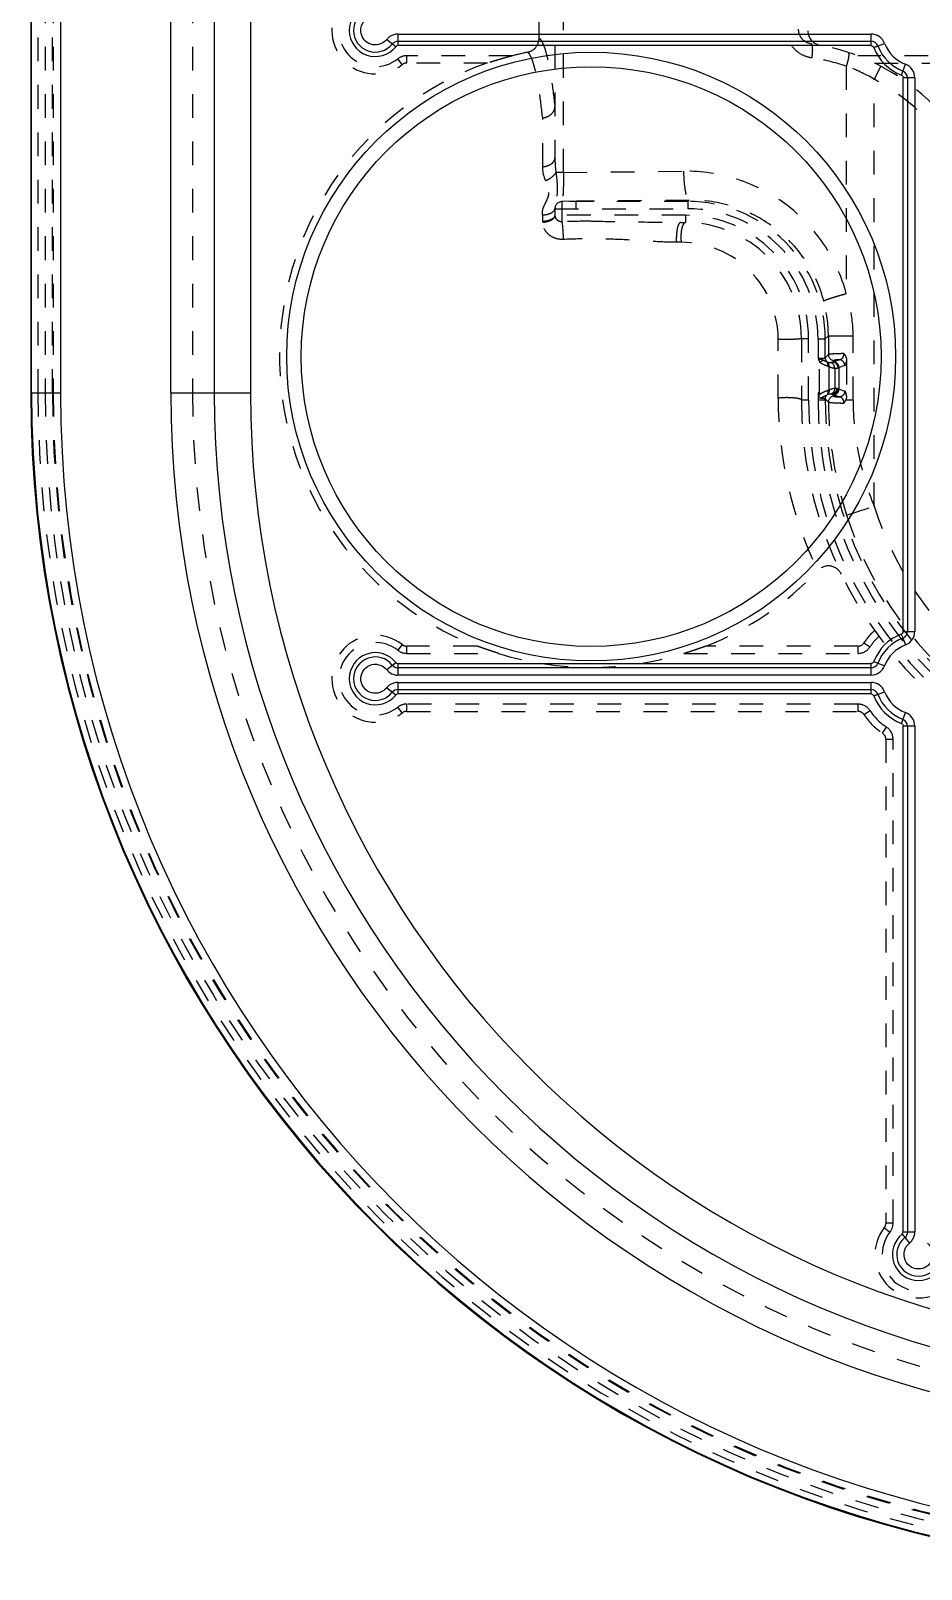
# Model space of a CAD drawing. Header units: millimetres. Extents: x -840 to 1682, y -9216 to -2117.
# Drawn here: x 958.9 to 1020.3, y -2613 to -2506.9 of the extents above; entities that cross this region are included whole.
import ezdxf

# ---------------------------------------------------------------- set-up
doc = ezdxf.new("R2010")
doc.units = ezdxf.units.MM
doc.header["$LTSCALE"] = 16.335
doc.linetypes.add('HIDDEN', pattern=[0.2, 0.1, -0.1])
doc.layers.get('0').update_dxf_attribs({"linetype": 'CONTINUOUS'})
doc.layers.add('DEFAULT_2', color=8, linetype='HIDDEN')

msp = doc.modelspace()

# ---------------------------------------------------------------- linework, layer by layer
at = {"color": 7, "linetype": 'Continuous'}
for p, q in [((958.859, -2481.862), (958.859, -2531.862)), ((958.916, -2531.862), (958.916, -2481.862)), ((960.913, -2481.862), (960.913, -2531.862)), ((968.515, -2531.862), (968.515, -2481.862)), ((971.515, -2481.862), (971.515, -2531.862)), ((974.015, -2481.862), (974.015, -2531.862)), ((984.032, -2507.987), (983.407, -2507.487)), ((984.188, -2507.112), (984.188, -2507.912)), ((984.188, -2507.612), (1016.822, -2507.612)), ((1016.822, -2507.912), (984.188, -2507.912)), ((984.19, -2507.112), (1016.822, -2507.112)), ((1016.822, -2507.912), (1016.822, -2507.112)), ((1017.153, -2507.986), (1017.756, -2507.755)), ((1017.153, -2507.986), (1017.013, -2508.051)), ((1018.913, -2509.945), (1019.199, -2509.198)), ((1019.842, -2510.132), (1019.042, -2510.132)), ((1019.042, -2548.317), (1019.042, -2510.143)), ((1019.342, -2510.132), (1019.342, -2548.317)), ((1019.842, -2510.132), (1019.842, -2548.317)), ((958.859, -2531.862), (960.913, -2531.862)), ((968.515, -2531.862), (974.015, -2531.862)), ((1018.968, -2548.647), (1018.903, -2548.507)), ((1018.968, -2548.647), (1019.199, -2549.251)), ((1019.042, -2548.317), (1019.842, -2548.317)), ((983.407, -2550.961), (984.032, -2550.461)), ((984.188, -2550.536), (984.188, -2551.336)), ((984.188, -2550.536), (1016.811, -2550.536)), ((1016.822, -2550.836), (984.188, -2550.836)), ((1016.822, -2551.336), (984.188, -2551.336)), ((1016.822, -2551.336), (1016.822, -2550.536)), ((1017.009, -2550.407), (1017.756, -2550.693)), ((984.032, -2552.711), (983.407, -2552.211)), ((984.188, -2551.836), (984.188, -2552.636)), ((984.188, -2552.336), (1016.822, -2552.336)), ((984.19, -2551.836), (1016.822, -2551.836)), ((1016.822, -2552.636), (1016.822, -2551.836)), ((1017.153, -2552.709), (1017.756, -2552.479)), ((1016.822, -2552.636), (984.188, -2552.636)), ((1017.153, -2552.709), (1017.013, -2552.774)), ((1018.913, -2554.668), (1019.199, -2553.921)), ((1019.842, -2554.855), (1019.042, -2554.855)), ((1019.042, -2589.745), (1019.042, -2554.867)), ((1019.342, -2554.855), (1019.342, -2589.745)), ((1019.842, -2554.855), (1019.842, -2589.745)), ((1018.967, -2589.901), (1019.467, -2590.526)), ((1019.042, -2589.745), (1019.842, -2589.745))]:
    msp.add_line(p, q, dxfattribs=at)
for radius in [21, 20]:
    msp.add_circle((997.515, -2529.362), radius, dxfattribs=at)
for centre, radius, start, end in [((982.627, -2506.862), 1.8, 38.68219, 321.31781), ((982.627, -2506.862), 1.5, 38.68219, 321.31781), ((984.152, -2508.068), 0.942, 137.56196, 141.3103), ((984.175, -2508.09), 0.974, 124.30241, 137.52052), ((984.188, -2508.112), 0.5, 90, 141.31781), ((984.188, -2508.112), 0.2, 90, 141.31781), ((1016.822, -2508.112), 1, 20.92483, 90), ((1016.822, -2508.112), 0.5, 20.92483, 90), ((1020.092, -2506.862), 2.5, 200.92483, 249.07517), ((1020.092, -2506.862), 3.3, 201.01343, 249.07517), ((1020.092, -2506.862), 3, 200.92483, 249.07517), ((1018.842, -2510.132), 0.5, 360, 69.07517), ((1018.842, -2510.132), 1, 0, 69.07517), ((1040.015, -2531.862), 81.156, 180, 270), ((1040.015, -2531.862), 81.099, 180, 270), ((1040.015, -2531.862), 79.102, 180, 270), ((1040.015, -2531.862), 71.5, 180, 270), ((1040.015, -2531.862), 68.5, 180, 270), ((1040.015, -2531.862), 66, 180, 270), ((1020.092, -2551.586), 3.3, 111.01343, 159.07517), ((1020.092, -2551.586), 3, 110.92483, 159.07517), ((1020.092, -2551.586), 2.5, 110.92483, 159.07517), ((1018.842, -2548.317), 0.5, 290.92483, 0), ((1018.842, -2548.317), 1, 290.92483, 0), ((982.627, -2551.586), 1.8, 38.68219, 321.31781), ((982.627, -2551.586), 1.5, 38.68219, 321.31781), ((984.189, -2550.339), 0.997, 218.72293, 269.9313), ((984.188, -2550.336), 0.5, 218.68219, 270), ((984.188, -2550.336), 0.2, 218.68219, 270), ((1016.822, -2550.336), 0.5, 270, 339.07517), ((1016.822, -2550.336), 1, 270, 339.07517), ((984.156, -2552.797), 0.949, 137.48404, 141.31029), ((984.178, -2552.817), 0.979, 124.29306, 137.4478), ((984.188, -2552.836), 0.5, 90, 141.31781), ((1016.822, -2552.836), 1, 20.92483, 90), ((1016.822, -2552.836), 0.5, 20.92483, 90), ((1020.092, -2551.586), 2.5, 200.92483, 249.07517), ((984.188, -2552.836), 0.2, 90, 141.31781), ((1020.092, -2551.586), 3.3, 201.01343, 249.07517), ((1020.092, -2551.586), 3, 200.92483, 249.07517), ((1018.842, -2554.855), 0.5, 360, 69.07517), ((1018.842, -2554.855), 1, 0, 69.07517), ((1020.092, -2591.306), 1.8, 128.68219, 51.31781), ((1020.092, -2591.306), 1.5, 128.68219, 51.31781), ((1018.842, -2589.745), 0.2, 308.68219, 0), ((1018.842, -2589.745), 0.5, 308.68219, 360), ((1018.851, -2589.751), 0.988, 308.68734, 359.9313)]:
    msp.add_arc(centre, radius, start, end, dxfattribs=at)
for points, knots in [([(981.67, -2507.152), (981.636, -2507.042), (981.609, -2506.809), (981.71, -2506.358), (982.123, -2505.902), (982.734, -2505.822), (983.163, -2505.995), (983.339, -2506.15), (983.41, -2506.24)], [0, 0, 0, 0, 0.1258379, 0.2519297, 0.4999947, 0.7480536, 0.874153, 1, 1, 1, 1]), ([(983.417, -2507.479), (983.304, -2507.619), (982.999, -2507.846), (982.434, -2507.895), (981.926, -2507.646), (981.722, -2507.324), (981.67, -2507.152)], [0, 0, 0, 0, 0.2501466, 0.5000563, 0.7499525, 1, 1, 1, 1]), ([(981.636, -2551.718), (981.607, -2551.507), (981.694, -2551.053), (982.207, -2550.599), (982.89, -2550.544), (983.277, -2550.797), (983.411, -2550.963)], [0, 0, 0, 0, 0.2500471, 0.4999729, 0.7498917, 1, 1, 1, 1]), ([(983.415, -2552.203), (983.295, -2552.354), (982.96, -2552.592), (982.349, -2552.607), (981.83, -2552.285), (981.661, -2551.909), (981.636, -2551.718)], [0, 0, 0, 0, 0.2501434, 0.5000504, 0.7499393, 1, 1, 1, 1]), ([(1020.224, -2592.297), (1020.013, -2592.326), (1019.559, -2592.239), (1019.105, -2591.726), (1019.05, -2591.043), (1019.303, -2590.656), (1019.469, -2590.522)], [0, 0, 0, 0, 0.2500471, 0.4999729, 0.7498917, 1, 1, 1, 1]), ([(1020.709, -2590.518), (1020.86, -2590.638), (1021.098, -2590.973), (1021.112, -2591.584), (1020.791, -2592.103), (1020.415, -2592.272), (1020.224, -2592.297)], [0, 0, 0, 0, 0.2501434, 0.5000504, 0.7499393, 1, 1, 1, 1])]:
    msp.add_open_spline(points, degree=3, knots=knots, dxfattribs=at)
for points in [[(984.19, -2507.112), (983.993, -2507.112), (983.789, -2507.174), (983.626, -2507.285)], [(1016.822, -2507.912), (1016.876, -2507.912), (1016.932, -2507.937), (1016.969, -2507.976)], [(1016.969, -2507.976), (1016.987, -2507.996), (1017.003, -2508.02), (1017.011, -2508.046)], [(1018.913, -2509.945), (1018.938, -2509.955), (1018.962, -2509.97), (1018.982, -2509.989)], [(1018.982, -2509.989), (1019.001, -2510.008), (1019.017, -2510.031), (1019.027, -2510.056)], [(1019.027, -2510.056), (1019.038, -2510.084), (1019.043, -2510.114), (1019.042, -2510.143)], [(1018.978, -2548.463), (1018.958, -2548.481), (1018.934, -2548.497), (1018.908, -2548.505)], [(1019.042, -2548.317), (1019.042, -2548.37), (1019.017, -2548.426), (1018.978, -2548.463)], [(1016.898, -2550.521), (1016.87, -2550.532), (1016.84, -2550.537), (1016.811, -2550.536)], [(1016.965, -2550.476), (1016.946, -2550.495), (1016.923, -2550.511), (1016.898, -2550.521)], [(1017.009, -2550.407), (1016.999, -2550.433), (1016.984, -2550.457), (1016.965, -2550.476)], [(984.19, -2551.836), (983.993, -2551.836), (983.789, -2551.898), (983.626, -2552.008)], [(1016.822, -2552.636), (1016.876, -2552.636), (1016.932, -2552.661), (1016.969, -2552.699)], [(1016.969, -2552.699), (1016.987, -2552.719), (1017.003, -2552.743), (1017.011, -2552.769)], [(1018.913, -2554.668), (1018.938, -2554.678), (1018.962, -2554.693), (1018.982, -2554.712)], [(1018.982, -2554.712), (1019.001, -2554.731), (1019.017, -2554.755), (1019.027, -2554.78)], [(1019.027, -2554.78), (1019.038, -2554.807), (1019.043, -2554.837), (1019.042, -2554.867)]]:
    msp.add_open_spline(points, degree=3, dxfattribs=at)
at = {"layer": 'DEFAULT_2', "color": 8, "linetype": 'HIDDEN'}
for p, q in [((959.359, -2531.862), (959.359, -2481.862)), ((959.857, -2481.862), (959.857, -2531.862)), ((960.357, -2531.862), (960.357, -2481.862)), ((960.412, -2481.862), (960.412, -2531.862)), ((970.015, -2481.862), (970.015, -2531.862)), ((995.611, -2516.656), (995.611, -2497.069)), ((995.015, -2498.065), (995.015, -2515.66)), ((993.922, -2507.393), (993.922, -2505.507)), ((984.483, -2509.22), (984.173, -2508.827)), ((984.792, -2509.112), (984.792, -2508.612)), ((992.09, -2508.612), (984.792, -2508.612)), ((1037.09, -2508.612), (1015.9, -2508.612)), ((990.361, -2509.112), (984.792, -2509.112)), ((1015.115, -2509.325), (1015.115, -2525.034)), ((1017.495, -2509.335), (1017.03, -2510.221)), ((1017.054, -2509.112), (1035.361, -2509.112)), ((1017.03, -2539.68), (1017.03, -2510.221)), ((994.171, -2516.269), (994.171, -2512.901)), ((995.611, -2516.656), (995.087, -2516.656)), ((995.611, -2516.656), (1003.889, -2516.571)), ((995.015, -2519.141), (995.015, -2519.647)), ((995.015, -2519.164), (1004.177, -2519.162)), ((995.515, -2518.661), (995.514, -2518.665)), ((1004.178, -2518.662), (995.514, -2518.665)), ((995.515, -2520.044), (995.514, -2518.665)), ((996.482, -2518.648), (995.515, -2518.661)), ((996.482, -2518.648), (996.468, -2518.662)), ((1004.272, -2518.569), (996.482, -2518.648)), ((1004.178, -2518.662), (1004.272, -2518.569)), ((1004.178, -2518.662), (1004.178, -2519.162)), ((994.171, -2520.046), (994.171, -2519.596)), ((1004.015, -2519.612), (995.015, -2519.612)), ((1003.695, -2520.112), (1004.015, -2520.112)), ((1004.015, -2519.612), (1004.015, -2520.112)), ((1003.726, -2521.479), (1003.42, -2521.479)), ((1013.877, -2527.938), (1013.665, -2528.149)), ((1013.877, -2527.937), (1015.586, -2527.937)), ((1013.877, -2527.938), (1013.877, -2529.226)), ((1015.586, -2532.362), (1015.586, -2527.937)), ((1010.415, -2532.229), (1010.415, -2528.168)), ((1012.015, -2528.112), (1012.015, -2532.362)), ((1012.015, -2528.112), (1012.515, -2528.112)), ((1012.515, -2532.362), (1012.515, -2528.112)), ((1013.166, -2528.149), (1013.665, -2528.149)), ((1013.166, -2528.151), (1013.166, -2529.483)), ((1013.665, -2529.438), (1013.665, -2528.149)), ((1013.274, -2531.863), (1013.274, -2529.74)), ((1013.275, -2529.741), (1013.531, -2529.605)), ((1013.665, -2529.438), (1013.877, -2529.226)), ((1013.926, -2531.681), (1013.926, -2530.043)), ((1014.277, -2529.626), (1014.159, -2529.743)), ((1014.216, -2529.726), (1014.613, -2529.578)), ((1014.314, -2530.16), (1014.314, -2531.565)), ((1015.009, -2529.978), (1014.612, -2530.126)), ((1014.612, -2531.599), (1014.612, -2530.126)), ((1015.134, -2529.657), (1015.134, -2532.068)), ((1013.166, -2531.863), (1013.166, -2532.362)), ((1013.274, -2531.863), (1013.166, -2531.863)), ((1013.665, -2532.362), (1013.665, -2532.287)), ((1013.741, -2532.362), (1013.665, -2532.287)), ((1014.159, -2531.982), (1014.277, -2532.099)), ((1014.612, -2532.146), (1014.216, -2531.999)), ((1014.612, -2531.599), (1015.009, -2531.747)), ((1012.515, -2532.362), (1012.015, -2532.362)), ((1013.741, -2532.362), (1013.166, -2532.362)), ((1013.878, -2532.501), (1013.741, -2532.362)), ((1015.586, -2532.362), (1015.134, -2532.362)), ((1015.129, -2540.294), (1017.03, -2539.68)), ((984.483, -2549.229), (984.173, -2549.621)), ((1016.333, -2549.111), (1016.751, -2549.386)), ((984.792, -2549.836), (984.792, -2549.336)), ((989.621, -2549.336), (984.792, -2549.336)), ((984.792, -2549.836), (991.124, -2549.836)), ((1003.906, -2549.836), (1015.916, -2549.836)), ((1015.916, -2549.336), (1005.409, -2549.336)), ((1015.916, -2549.336), (1015.916, -2549.836)), ((984.483, -2553.943), (984.173, -2553.55)), ((984.792, -2553.836), (984.792, -2553.336)), ((1015.916, -2553.336), (984.792, -2553.336)), ((1015.916, -2553.336), (1015.916, -2553.836)), ((984.792, -2553.836), (1015.916, -2553.836)), ((1016.333, -2554.061), (1016.751, -2553.786)), ((1017.617, -2555.344), (1017.892, -2554.926)), ((1017.842, -2555.762), (1017.842, -2589.141)), ((1017.842, -2555.762), (1018.342, -2555.762)), ((1018.342, -2589.141), (1018.342, -2555.762)), ((1017.734, -2589.45), (1018.127, -2589.76)), ((1018.342, -2589.141), (1017.842, -2589.141))]:
    msp.add_line(p, q, dxfattribs=at)
for centre, radius, start, end in [((982.627, -2506.862), 3, 51.78679, 308.21321), ((982.627, -2506.862), 2.5, 51.78679, 308.21321), ((1013.46, -2506.885), 1.001, 180.02943, 259.44439), ((1010.515, -2522.612), 15, 7.29019, 81.70679), ((984.792, -2509.612), 1, 90, 128.21321), ((997.515, -2529.362), 21.448, 101.80404, 104.65342), ((1010.702, -2522.633), 14.021, 71.65462, 81.69925), ((997.515, -2529.362), 21.494, 109.59012, 248.31685), ((984.792, -2509.612), 0.5, 90, 128.21321), ((1010.921, -2520.783), 12.202, 59.95524, 69.89577), ((1010.515, -2522.612), 14, 7.29002, 62.26808), ((995.515, -2519.165), 0.5, 90.10052, 179.97805), ((1171.893, -2518.672), 175.425, 179.99704, 180.16012), ((1004.183, -2528.145), 8.983, 359.96089, 90.0383), ((1004.181, -2528.147), 9.484, 359.98204, 90.01736), ((995.604, -2520.046), 1.433, 179.99989, 182.07412), ((997.573, -2652.703), 132.674, 90.02487, 90.88884), ((1004.015, -2528.112), 8.5, 0, 90), ((1004.015, -2528.112), 8, 0, 90), ((1003.727, -2528.168), 6.689, 359.99781, 90.00159), ((1004.485, -2527.933), 9.392, 359.97155, 14.77243), ((1014.278, -2529.225), 0.401, 180.16787, 269.83213), ((1040.015, -2531.862), 80.657, 180, 270), ((1040.015, -2531.862), 80.158, 180, 270), ((1040.015, -2531.862), 79.659, 180, 270), ((1040.015, -2531.862), 79.603, 180, 270), ((1040.015, -2531.862), 70, 180, 270), ((1037.648, -2532.229), 27.233, 179.99954, 205.87967), ((1014.278, -2532.5), 0.401, 90.17182, 180.13746), ((1014.005, -2532.384), 0.43, 76.71238, 86.51071), ((1014.37, -2532.459), 0.896, 84.7483, 93.52602), ((1039.515, -2532.362), 27.5, 180, 269.99991), ((1039.515, -2532.362), 27, 180, 270), ((1039.716, -2532.362), 26.55, 180, 269.53745), ((1039.716, -2532.362), 26.051, 180, 269.5359), ((1039.697, -2532.351), 25.82, 180.3329, 197.9156), ((1014.31, -2532.05), 0.826, 321.02229, 337.79941), ((1039.716, -2532.362), 23.837, 197.87692, 269.53226), ((1039.716, -2532.362), 25.834, 197.87834, 269.5359), ((1013.874, -2544.803), 1, 25.86662, 136.62653), ((997.515, -2529.362), 21.494, 291.68315, 316.65497), ((982.627, -2551.586), 3, 51.78679, 308.21321), ((982.627, -2551.586), 2.5, 51.78679, 308.21321), ((984.792, -2548.836), 0.5, 231.78679, 270), ((1015.916, -2548.836), 0.5, 270, 326.63299), ((1020.092, -2551.586), 4.5, 132.18176, 146.63299), ((1020.092, -2551.586), 4, 132.98111, 146.63299), ((984.792, -2548.836), 1, 231.78679, 270), ((997.515, -2529.362), 21.448, 252.66362, 287.33638), ((1015.916, -2548.836), 1, 270, 326.63299), ((984.792, -2554.336), 1, 90, 128.21321), ((1015.916, -2554.336), 1, 33.36701, 90), ((984.792, -2554.336), 0.5, 90, 128.21321), ((1015.916, -2554.336), 0.5, 33.36701, 90), ((1020.092, -2551.586), 4.5, 213.36701, 236.63299), ((1020.092, -2551.586), 4, 213.36701, 236.63299), ((1017.342, -2555.762), 0.5, 0, 56.63299), ((1017.342, -2555.762), 1, 0, 56.63299), ((1020.092, -2591.306), 3, 141.78679, 38.21321), ((1017.342, -2589.141), 0.5, 321.78679, 0), ((1017.342, -2589.141), 1, 321.78679, 0), ((1020.092, -2591.306), 2.5, 141.78679, 38.21321)]:
    msp.add_arc(centre, radius, start, end, dxfattribs=at)
for points, knots in [([(1012.726, -2508.759), (1012.493, -2508.725), (1012.033, -2508.573), (1011.462, -2508.124), (1011.084, -2507.499), (1010.994, -2507.016), (1010.994, -2506.776)], [0, 0, 0, 0, 0.2479816, 0.4972819, 0.7480882, 1, 1, 1, 1]), ([(1011.801, -2506.776), (1011.801, -2506.943), (1011.892, -2507.281), (1012.133, -2507.532), (1012.274, -2507.62)], [0, 0, 0, 0, 0.5016272, 1, 1, 1, 1]), ([(993.128, -2508.368), (993.346, -2508.323), (993.763, -2508.074), (993.922, -2507.615), (993.922, -2507.393)], [0, 0, 0, 0, 0.4999942, 1, 1, 1, 1]), ([(993.922, -2507.393), (993.983, -2507.431), (994.099, -2507.576), (994.237, -2507.871), (994.377, -2508.291), (994.514, -2508.834), (994.648, -2509.5), (994.833, -2510.619), (994.944, -2511.519), (995.014, -2512.156)], [0, 0, 0, 0, 0.0436457, 0.1089857, 0.1981848, 0.3117032, 0.4493331, 0.6106128, 1, 1, 1, 1]), ([(1012.679, -2507.769), (1012.711, -2507.774), (1012.742, -2507.851), (1012.76, -2507.949), (1012.776, -2508.138), (1012.767, -2508.409), (1012.743, -2508.64), (1012.726, -2508.759)], [0, 0, 0, 0, 0.0953565, 0.1900487, 0.3170981, 0.644133, 1, 1, 1, 1]), ([(992.09, -2508.612), (991.933, -2508.654), (991.698, -2508.717), (991.387, -2508.806), (991.156, -2508.874), (990.929, -2508.942), (990.743, -2508.999), (990.6, -2509.044), (990.503, -2509.073), (990.429, -2509.096), (990.384, -2509.108), (990.367, -2509.112), (990.361, -2509.112)], [0, 0, 0, 0, 0.2705827, 0.4053854, 0.5393696, 0.6717583, 0.8007878, 0.8627, 0.9209607, 0.9712316, 0.9898371, 1, 1, 1, 1]), ([(994.171, -2512.901), (994.104, -2512.294), (993.97, -2511.223), (993.755, -2509.983), (993.563, -2509.221), (993.429, -2508.822), (993.297, -2508.542), (993.186, -2508.404), (993.128, -2508.368)], [0, 0, 0, 0, 0.3896673, 0.6885993, 0.8020814, 0.8912049, 0.9564429, 1, 1, 1, 1]), ([(1015.238, -2508.375), (1015.25, -2508.379), (1015.272, -2508.407), (1015.282, -2508.47), (1015.284, -2508.563), (1015.265, -2508.741), (1015.211, -2509), (1015.15, -2509.214), (1015.115, -2509.325)], [0, 0, 0, 0, 0.0368578, 0.0983585, 0.1930966, 0.3198405, 0.645059, 1, 1, 1, 1]), ([(994.171, -2512.901), (994.281, -2512.885), (994.492, -2512.826), (994.762, -2512.66), (994.951, -2512.43), (995.008, -2512.246), (995.014, -2512.156)], [0, 0, 0, 0, 0.2757579, 0.536835, 0.7771331, 1, 1, 1, 1]), ([(995.014, -2512.156), (995.014, -2512.152), (995.015, -2512.133), (995.015, -2512.114), (995.015, -2512.1)], [0, 0, 0, 0, 0.2245515, 1, 1, 1, 1]), ([(994.171, -2516.269), (994.281, -2516.259), (994.492, -2516.213), (994.771, -2516.086), (994.962, -2515.892), (995.015, -2515.732), (995.015, -2515.66)], [0, 0, 0, 0, 0.2942628, 0.5733042, 0.8074182, 1, 1, 1, 1]), ([(994.378, -2517.221), (994.342, -2517.146), (994.222, -2516.842), (994.171, -2516.512), (994.171, -2516.269)], [0, 0, 0, 0, 0.2546513, 1, 1, 1, 1]), ([(995.015, -2515.66), (995.015, -2515.744), (995.021, -2516.077), (995.049, -2516.41), (995.087, -2516.656)], [0, 0, 0, 0, 0.2528816, 1, 1, 1, 1]), ([(994.171, -2519.596), (994.15, -2519.493), (994.152, -2519.273), (994.261, -2518.966), (994.412, -2518.678), (994.529, -2518.434), (994.587, -2518.229), (994.61, -2518.025), (994.588, -2517.774), (994.513, -2517.485), (994.427, -2517.306), (994.378, -2517.221)], [0, 0, 0, 0, 0.12653, 0.2564033, 0.3880017, 0.5177853, 0.5808985, 0.6426545, 0.7632193, 0.8819319, 1, 1, 1, 1]), ([(994.378, -2517.221), (994.529, -2517.16), (994.799, -2517.008), (995.017, -2516.78), (995.087, -2516.655)], [0, 0, 0, 0, 0.5319819, 1, 1, 1, 1]), ([(995.087, -2516.656), (995.121, -2516.932), (995.181, -2517.47), (995.176, -2518.191), (995.076, -2518.736), (995.015, -2519.025), (995.015, -2519.141)], [0, 0, 0, 0, 0.3339552, 0.6495354, 0.8600071, 1, 1, 1, 1]), ([(995.611, -2516.656), (995.609, -2516.907), (995.607, -2517.27), (995.594, -2517.734), (995.582, -2518.028), (995.568, -2518.273), (995.555, -2518.441), (995.544, -2518.545), (995.536, -2518.598), (995.527, -2518.634), (995.52, -2518.653), (995.514, -2518.658)], [0, 0, 0, 0, 0.3742982, 0.5433704, 0.6919157, 0.8150196, 0.9089593, 0.9439827, 0.9707796, 0.989331, 1, 1, 1, 1]), ([(1015.115, -2525.034), (1014.791, -2523.81), (1013.722, -2521.46), (1011.059, -2518.687), (1007.659, -2516.937), (1005.137, -2516.559), (1003.889, -2516.571)], [0, 0, 0, 0, 0.2519757, 0.5025005, 0.751633, 1, 1, 1, 1]), ([(1003.889, -2516.571), (1003.892, -2516.81), (1003.912, -2517.271), (1003.976, -2517.818), (1004.059, -2518.188), (1004.123, -2518.382), (1004.187, -2518.507), (1004.245, -2518.561), (1004.272, -2518.569)], [0, 0, 0, 0, 0.3449791, 0.6668841, 0.7949896, 0.893088, 0.9594002, 1, 1, 1, 1]), ([(994.171, -2519.596), (994.28, -2519.588), (994.44, -2519.563), (994.642, -2519.502), (994.846, -2519.416), (995.015, -2519.269), (995.015, -2519.142)], [0, 0, 0, 0, 0.32397, 0.4793867, 0.6209416, 1, 1, 1, 1]), ([(1013.567, -2525.538), (1013.299, -2524.526), (1012.413, -2522.584), (1010.205, -2520.297), (1007.389, -2518.861), (1005.304, -2518.555), (1004.272, -2518.569)], [0, 0, 0, 0, 0.2520452, 0.5025484, 0.7516219, 1, 1, 1, 1]), ([(995.015, -2519.612), (995.015, -2519.667), (994.972, -2519.755), (994.875, -2519.84), (994.728, -2519.929), (994.49, -2520.008), (994.283, -2520.038), (994.171, -2520.046)], [0, 0, 0, 0, 0.1619542, 0.2636815, 0.3823901, 0.6678926, 1, 1, 1, 1]), ([(994.172, -2520.098), (994.285, -2520.087), (994.495, -2520.049), (994.734, -2519.962), (994.881, -2519.867), (994.977, -2519.777), (995.017, -2519.686), (995.016, -2519.631)], [0, 0, 0, 0, 0.3314887, 0.617165, 0.7361473, 0.8380417, 1, 1, 1, 1]), ([(995.604, -2521.284), (995.424, -2521.292), (995.063, -2521.247), (994.592, -2520.996), (994.263, -2520.594), (994.178, -2520.261), (994.172, -2520.098)], [0, 0, 0, 0, 0.263283, 0.5172007, 0.7610341, 1, 1, 1, 1]), ([(995.019, -2519.673), (995.027, -2519.726), (995.066, -2519.831), (995.219, -2520), (995.401, -2520.051), (995.515, -2520.044)], [0, 0, 0, 0, 0.2397857, 0.486693, 1, 1, 1, 1]), ([(995.604, -2521.284), (995.601, -2521.04), (995.586, -2520.694), (995.549, -2520.281), (995.527, -2520.112), (995.515, -2520.044)], [0, 0, 0, 0, 0.5900492, 0.8341745, 1, 1, 1, 1]), ([(997.516, -2520.029), (998.553, -2520.028), (1000.613, -2520.058), (1002.672, -2520.112), (1003.695, -2520.112)], [0, 0, 0, 0, 0.5036039, 1, 1, 1, 1]), ([(1003.695, -2520.112), (1003.655, -2520.112), (1003.589, -2520.167), (1003.534, -2520.268), (1003.465, -2520.45), (1003.414, -2520.736), (1003.4, -2520.982), (1003.4, -2521.112)], [0, 0, 0, 0, 0.1099693, 0.2016583, 0.3227981, 0.6411297, 1, 1, 1, 1]), ([(1004.015, -2520.113), (1003.972, -2520.113), (1003.9, -2520.171), (1003.841, -2520.279), (1003.77, -2520.465), (1003.719, -2520.747), (1003.705, -2520.988), (1003.705, -2521.112)], [0, 0, 0, 0, 0.1199038, 0.2170585, 0.3422167, 0.6582971, 1, 1, 1, 1]), ([(1003.42, -2521.479), (1002.781, -2521.479), (1001.489, -2521.405), (999.544, -2521.278), (997.576, -2521.22), (996.261, -2521.254), (995.604, -2521.284)], [0, 0, 0, 0, 0.2453473, 0.4956435, 0.7477966, 1, 1, 1, 1]), ([(1003.42, -2521.479), (1003.417, -2521.451), (1003.405, -2521.329), (1003.4, -2521.207), (1003.4, -2521.112)], [0, 0, 0, 0, 0.2285803, 1, 1, 1, 1]), ([(1003.705, -2521.112), (1003.705, -2521.146), (1003.707, -2521.268), (1003.716, -2521.391), (1003.726, -2521.479)], [0, 0, 0, 0, 0.2724835, 1, 1, 1, 1]), ([(1015.115, -2525.034), (1014.921, -2525.087), (1014.637, -2525.167), (1014.275, -2525.276), (1014.043, -2525.349), (1013.853, -2525.413), (1013.71, -2525.464), (1013.622, -2525.504), (1013.576, -2525.526), (1013.567, -2525.538)], [0, 0, 0, 0, 0.3709629, 0.5426083, 0.6941761, 0.8184389, 0.911506, 0.9713318, 1, 1, 1, 1]), ([(1015.586, -2527.937), (1015.586, -2527.691), (1015.546, -2526.709), (1015.346, -2525.733), (1015.115, -2525.034)], [0, 0, 0, 0, 0.2505094, 1, 1, 1, 1]), ([(1011.015, -2528.182), (1010.957, -2528.182), (1010.757, -2528.181), (1010.557, -2528.175), (1010.415, -2528.168)], [0, 0, 0, 0, 0.2913181, 1, 1, 1, 1]), ([(1012.015, -2528.112), (1012.015, -2528.118), (1011.99, -2528.129), (1011.949, -2528.138), (1011.865, -2528.15), (1011.748, -2528.16), (1011.595, -2528.17), (1011.347, -2528.179), (1011.151, -2528.182), (1011.015, -2528.182)], [0, 0, 0, 0, 0.0171276, 0.0621085, 0.1424366, 0.2602236, 0.4145467, 0.5970073, 1, 1, 1, 1]), ([(1013.166, -2529.483), (1013.228, -2529.483), (1013.342, -2529.481), (1013.478, -2529.474), (1013.567, -2529.464), (1013.615, -2529.457), (1013.645, -2529.449), (1013.663, -2529.443), (1013.665, -2529.438)], [0, 0, 0, 0, 0.3673086, 0.68314, 0.8066772, 0.9020879, 0.9668828, 1, 1, 1, 1]), ([(1013.166, -2529.483), (1013.199, -2529.491), (1013.323, -2529.524), (1013.444, -2529.568), (1013.531, -2529.605)], [0, 0, 0, 0, 0.2651989, 1, 1, 1, 1]), ([(1013.275, -2529.741), (1013.319, -2529.777), (1013.491, -2529.888), (1013.682, -2529.96), (1013.82, -2530.01)], [0, 0, 0, 0, 0.2793529, 1, 1, 1, 1]), ([(1013.531, -2529.605), (1013.584, -2529.631), (1013.67, -2529.67), (1013.757, -2529.707), (1013.787, -2529.724)], [0, 0, 0, 0, 0.6317007, 1, 1, 1, 1]), ([(1013.787, -2529.724), (1013.789, -2529.726), (1013.797, -2529.731), (1013.805, -2529.736), (1013.811, -2529.739)], [0, 0, 0, 0, 0.3040494, 1, 1, 1, 1]), ([(1013.82, -2530.01), (1013.829, -2529.984), (1013.85, -2529.889), (1013.833, -2529.777), (1013.787, -2529.724)], [0, 0, 0, 0, 0.2816184, 1, 1, 1, 1]), ([(1013.926, -2530.043), (1013.929, -2530.015), (1013.924, -2529.904), (1013.872, -2529.794), (1013.811, -2529.739)], [0, 0, 0, 0, 0.2581421, 1, 1, 1, 1]), ([(1013.811, -2529.739), (1013.829, -2529.746), (1013.9, -2529.769), (1013.976, -2529.774), (1014.032, -2529.771)], [0, 0, 0, 0, 0.2572635, 1, 1, 1, 1]), ([(1013.82, -2530.01), (1013.831, -2530.014), (1013.866, -2530.026), (1013.901, -2530.037), (1013.926, -2530.043)], [0, 0, 0, 0, 0.2987109, 1, 1, 1, 1]), ([(1014.952, -2529.156), (1014.811, -2529.159), (1014.609, -2529.165), (1014.356, -2529.176), (1014.202, -2529.184), (1014.077, -2529.193), (1013.981, -2529.202), (1013.919, -2529.213), (1013.886, -2529.219), (1013.877, -2529.226)], [0, 0, 0, 0, 0.393746, 0.5611205, 0.7043779, 0.821442, 0.9104039, 0.9700359, 1, 1, 1, 1]), ([(1013.926, -2530.043), (1013.957, -2530.062), (1014.079, -2530.123), (1014.215, -2530.154), (1014.314, -2530.16)], [0, 0, 0, 0, 0.2644713, 1, 1, 1, 1]), ([(1014.032, -2529.771), (1014.044, -2529.77), (1014.088, -2529.766), (1014.13, -2529.754), (1014.159, -2529.743)], [0, 0, 0, 0, 0.2879163, 1, 1, 1, 1]), ([(1014.314, -2530.16), (1014.315, -2530.073), (1014.264, -2529.898), (1014.112, -2529.791), (1014.032, -2529.771)], [0, 0, 0, 0, 0.5110251, 1, 1, 1, 1]), ([(1014.159, -2529.743), (1014.165, -2529.742), (1014.184, -2529.737), (1014.203, -2529.731), (1014.216, -2529.726)], [0, 0, 0, 0, 0.2844457, 1, 1, 1, 1]), ([(1014.55, -2530.142), (1014.549, -2530.041), (1014.467, -2529.833), (1014.259, -2529.744), (1014.159, -2529.743)], [0, 0, 0, 0, 0.5036546, 1, 1, 1, 1]), ([(1014.612, -2530.126), (1014.611, -2530.024), (1014.527, -2529.814), (1014.317, -2529.727), (1014.216, -2529.726)], [0, 0, 0, 0, 0.5012476, 1, 1, 1, 1]), ([(1014.613, -2529.578), (1014.568, -2529.581), (1014.489, -2529.588), (1014.386, -2529.598), (1014.321, -2529.61), (1014.285, -2529.618), (1014.277, -2529.626)], [0, 0, 0, 0, 0.3970249, 0.6996774, 0.901215, 1, 1, 1, 1]), ([(1014.314, -2530.16), (1014.338, -2530.161), (1014.417, -2530.163), (1014.496, -2530.155), (1014.55, -2530.142)], [0, 0, 0, 0, 0.2996201, 1, 1, 1, 1]), ([(1014.612, -2530.126), (1014.608, -2530.127), (1014.588, -2530.134), (1014.567, -2530.139), (1014.55, -2530.142)], [0, 0, 0, 0, 0.2152146, 1, 1, 1, 1]), ([(1014.613, -2529.578), (1014.654, -2529.573), (1014.737, -2529.557), (1014.91, -2529.446), (1014.951, -2529.27), (1014.952, -2529.156)], [0, 0, 0, 0, 0.2082665, 0.4263381, 1, 1, 1, 1]), ([(1015.009, -2529.978), (1015.008, -2529.876), (1014.923, -2529.666), (1014.714, -2529.579), (1014.613, -2529.578)], [0, 0, 0, 0, 0.5014795, 1, 1, 1, 1]), ([(1014.952, -2529.156), (1014.98, -2529.19), (1015.082, -2529.338), (1015.134, -2529.522), (1015.134, -2529.657)], [0, 0, 0, 0, 0.246329, 1, 1, 1, 1]), ([(1015.009, -2529.978), (1015.041, -2529.966), (1015.081, -2529.899), (1015.112, -2529.789), (1015.127, -2529.706), (1015.134, -2529.657)], [0, 0, 0, 0, 0.2916262, 0.5789967, 1, 1, 1, 1]), ([(1011.015, -2532.196), (1010.957, -2532.196), (1010.757, -2532.199), (1010.556, -2532.211), (1010.415, -2532.229)], [0, 0, 0, 0, 0.2907904, 1, 1, 1, 1]), ([(1012.015, -2532.362), (1012.015, -2532.336), (1011.953, -2532.302), (1011.87, -2532.274), (1011.687, -2532.234), (1011.401, -2532.205), (1011.151, -2532.196), (1011.015, -2532.196)], [0, 0, 0, 0, 0.0766563, 0.1588287, 0.276012, 0.6063993, 1, 1, 1, 1]), ([(1013.274, -2531.863), (1013.249, -2531.883), (1013.206, -2531.937), (1013.206, -2532.007), (1013.216, -2532.037)], [0, 0, 0, 0, 0.5012605, 1, 1, 1, 1]), ([(1013.363, -2532.246), (1013.323, -2532.227), (1013.246, -2532.174), (1013.216, -2532.082), (1013.216, -2532.037)], [0, 0, 0, 0, 0.4948914, 1, 1, 1, 1]), ([(1013.82, -2531.715), (1013.734, -2531.745), (1013.542, -2531.815), (1013.365, -2531.918), (1013.275, -2531.984)], [0, 0, 0, 0, 0.4520076, 1, 1, 1, 1]), ([(1013.363, -2532.246), (1013.362, -2532.232), (1013.382, -2532.205), (1013.423, -2532.171), (1013.484, -2532.143), (1013.55, -2532.11), (1013.629, -2532.074), (1013.707, -2532.038), (1013.765, -2532.013), (1013.787, -2532.001)], [0, 0, 0, 0, 0.0867373, 0.1713983, 0.3314282, 0.4818185, 0.6204159, 0.8512379, 1, 1, 1, 1]), ([(1013.665, -2532.287), (1013.664, -2532.284), (1013.654, -2532.279), (1013.624, -2532.269), (1013.565, -2532.26), (1013.473, -2532.251), (1013.403, -2532.247), (1013.363, -2532.246)], [0, 0, 0, 0, 0.0354954, 0.0991961, 0.3090184, 0.615389, 1, 1, 1, 1]), ([(1013.82, -2531.715), (1013.829, -2531.741), (1013.85, -2531.836), (1013.833, -2531.948), (1013.787, -2532.001)], [0, 0, 0, 0, 0.2816275, 1, 1, 1, 1]), ([(1013.811, -2531.986), (1013.81, -2531.987), (1013.801, -2531.991), (1013.793, -2531.996), (1013.787, -2532.001)], [0, 0, 0, 0, 0.1962393, 1, 1, 1, 1]), ([(1013.926, -2531.681), (1013.929, -2531.711), (1013.924, -2531.821), (1013.872, -2531.932), (1013.811, -2531.986)], [0, 0, 0, 0, 0.2660211, 1, 1, 1, 1]), ([(1014.032, -2531.954), (1013.976, -2531.951), (1013.9, -2531.955), (1013.829, -2531.979), (1013.811, -2531.986)], [0, 0, 0, 0, 0.7426255, 1, 1, 1, 1]), ([(1013.926, -2531.681), (1013.919, -2531.683), (1013.883, -2531.693), (1013.848, -2531.705), (1013.82, -2531.715)], [0, 0, 0, 0, 0.1994088, 1, 1, 1, 1]), ([(1014.314, -2531.565), (1014.282, -2531.567), (1014.147, -2531.583), (1014.015, -2531.628), (1013.926, -2531.681)], [0, 0, 0, 0, 0.2414654, 1, 1, 1, 1]), ([(1014.314, -2531.565), (1014.315, -2531.653), (1014.263, -2531.828), (1014.111, -2531.934), (1014.032, -2531.954)], [0, 0, 0, 0, 0.5166934, 1, 1, 1, 1]), ([(1014.451, -2531.567), (1014.451, -2531.663), (1014.38, -2531.858), (1014.196, -2531.955), (1014.104, -2531.965)], [0, 0, 0, 0, 0.5112924, 1, 1, 1, 1]), ([(1014.159, -2531.982), (1014.155, -2531.98), (1014.137, -2531.973), (1014.119, -2531.968), (1014.104, -2531.965)], [0, 0, 0, 0, 0.2298802, 1, 1, 1, 1]), ([(1014.159, -2531.982), (1014.259, -2531.981), (1014.466, -2531.892), (1014.549, -2531.684), (1014.551, -2531.582)], [0, 0, 0, 0, 0.496102, 1, 1, 1, 1]), ([(1014.216, -2531.999), (1014.212, -2531.997), (1014.193, -2531.991), (1014.174, -2531.986), (1014.159, -2531.982)], [0, 0, 0, 0, 0.2157813, 1, 1, 1, 1]), ([(1014.216, -2531.999), (1014.317, -2531.998), (1014.527, -2531.911), (1014.611, -2531.701), (1014.612, -2531.599)], [0, 0, 0, 0, 0.4982996, 1, 1, 1, 1]), ([(1014.277, -2532.099), (1014.285, -2532.107), (1014.321, -2532.115), (1014.386, -2532.127), (1014.489, -2532.137), (1014.568, -2532.143), (1014.612, -2532.146)], [0, 0, 0, 0, 0.0991081, 0.3008042, 0.603284, 1, 1, 1, 1]), ([(1014.551, -2531.582), (1014.543, -2531.581), (1014.511, -2531.574), (1014.477, -2531.569), (1014.451, -2531.567)], [0, 0, 0, 0, 0.2225793, 1, 1, 1, 1]), ([(1014.551, -2531.582), (1014.556, -2531.584), (1014.577, -2531.589), (1014.598, -2531.594), (1014.612, -2531.599)], [0, 0, 0, 0, 0.2849536, 1, 1, 1, 1]), ([(1015.009, -2531.747), (1015.008, -2531.849), (1014.923, -2532.059), (1014.713, -2532.146), (1014.612, -2532.146)], [0, 0, 0, 0, 0.5014734, 1, 1, 1, 1]), ([(1014.952, -2532.57), (1014.951, -2532.456), (1014.911, -2532.279), (1014.738, -2532.168), (1014.654, -2532.152), (1014.612, -2532.146)], [0, 0, 0, 0, 0.5734995, 0.7917211, 1, 1, 1, 1]), ([(1015.134, -2532.068), (1015.127, -2532.019), (1015.112, -2531.936), (1015.08, -2531.826), (1015.041, -2531.759), (1015.009, -2531.747)], [0, 0, 0, 0, 0.4210822, 0.7079054, 1, 1, 1, 1]), ([(1013.878, -2532.501), (1013.886, -2532.508), (1013.92, -2532.514), (1013.982, -2532.525), (1014.077, -2532.534), (1014.202, -2532.543), (1014.356, -2532.551), (1014.609, -2532.562), (1014.811, -2532.567), (1014.952, -2532.57)], [0, 0, 0, 0, 0.0299438, 0.0896297, 0.1786364, 0.2957264, 0.4389913, 0.6063495, 1, 1, 1, 1]), ([(1015.134, -2532.362), (1015.127, -2532.371), (1015.104, -2532.385), (1015.083, -2532.371), (1015.075, -2532.362)], [0, 0, 0, 0, 0.4984122, 1, 1, 1, 1]), ([(1015.586, -2532.362), (1015.586, -2533.606), (1015.834, -2536.109), (1016.561, -2538.516), (1017.03, -2539.68)], [0, 0, 0, 0, 0.4976937, 1, 1, 1, 1]), ([(991.124, -2549.836), (990.986, -2549.792), (990.779, -2549.726), (990.504, -2549.635), (990.301, -2549.566), (990.103, -2549.498), (989.941, -2549.441), (989.818, -2549.399), (989.736, -2549.37), (989.671, -2549.351), (989.635, -2549.336), (989.621, -2549.336)], [0, 0, 0, 0, 0.2749175, 0.4116688, 0.5472777, 0.6807127, 0.8096757, 0.8707699, 0.9272718, 0.9743997, 1, 1, 1, 1]), ([(1003.906, -2549.836), (1004.045, -2549.792), (1004.252, -2549.726), (1004.526, -2549.635), (1004.729, -2549.566), (1004.928, -2549.498), (1005.089, -2549.441), (1005.212, -2549.399), (1005.295, -2549.37), (1005.359, -2549.351), (1005.396, -2549.336), (1005.409, -2549.336)], [0, 0, 0, 0, 0.2749167, 0.4116677, 0.5472762, 0.6807109, 0.8096736, 0.8707676, 0.9272697, 0.9743991, 1, 1, 1, 1])]:
    msp.add_open_spline(points, degree=3, knots=knots, dxfattribs=at)
for points in [[(1012.274, -2507.62), (1012.396, -2507.696), (1012.536, -2507.748), (1012.679, -2507.769)], [(995.015, -2519.612), (995.016, -2519.633), (995.017, -2519.653), (995.019, -2519.673)], [(1013.166, -2529.483), (1013.196, -2529.571), (1013.231, -2529.658), (1013.274, -2529.74)], [(1013.787, -2529.724), (1013.712, -2529.652), (1013.666, -2529.542), (1013.665, -2529.438)], [(1013.275, -2531.984), (1013.254, -2532.001), (1013.234, -2532.018), (1013.216, -2532.037)], [(1013.665, -2532.287), (1013.666, -2532.183), (1013.712, -2532.073), (1013.787, -2532.001)], [(1015.134, -2532.068), (1015.134, -2532.168), (1015.113, -2532.27), (1015.075, -2532.362)]]:
    msp.add_open_spline(points, degree=3, dxfattribs=at)

doc.saveas('drawing.dxf')
